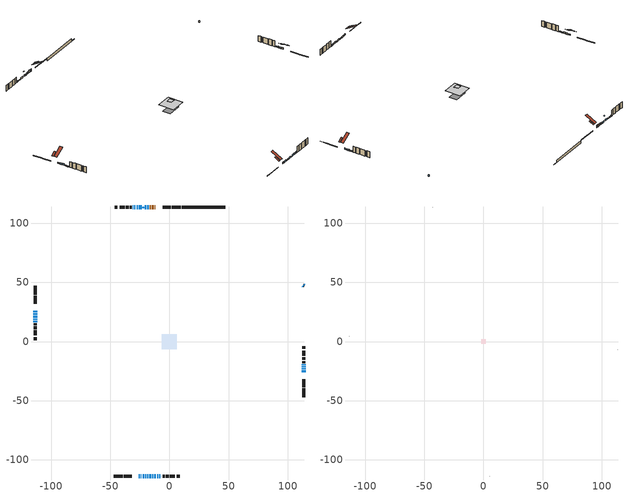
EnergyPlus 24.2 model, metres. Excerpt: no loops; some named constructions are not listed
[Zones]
conditioned space
 floor outside (Floor1 construction): -0.53,-0.53 -0.53,0.53 0.53,0.53 0.53,-0.53 z1.47
 floor outside (Floor2 construction): -0.5,-0.5 -0.5,0.5 0.5,0.5 0.5,-0.5 z1.47
 floor adiabatic (AdiabaticFloorConstruction): -6.34,-6.34 -6.34,6.34 6.34,6.34 6.34,-6.34 z3.91
 floor foundation (Slab1 construction): -5.9,-3.3 -5.9,3.3 5.9,3.3 5.9,-3.3 z-0.64
 wall outside (RimJoist1 construction): 9.35,113.71 1.93,113.71 / -47.1,-113.71 -39.68,-113.71 / -113.71,47.1 -113.71,39.68 / 113.71,-47.1 113.71,-39.68 z1.47:1.77
 wall outside (RimJoist2 construction): 1,113.71 -5.84,113.71 / -38.75,-113.71 -31.91,-113.71 / -113.71,38.75 -113.71,31.91 / 113.71,-38.75 113.71,-31.91 z1.47:1.77
 wall outside (AdiabaticWallConstruction 1): -11.94,113.71 -12.48,113.71 / -13.41,113.71 -14.89,113.71 / -15.82,113.71 -16.65,113.71 z1.47:3.5
 wall outside (AdiabaticWallConstruction): -25.81,-113.71 -25.09,-113.71 / -22.77,-113.71 -21.43,-113.71 / 113.71,-25.81 113.71,-24.29 / -19.67,113.71 -20.89,113.71 / -113.71,23.82 -113.71,22.6 / -16.91,-113.71 -15.48,-113.71 / -23.45,113.71 -25.93,113.71 / 113.71,-21.73 113.71,-21.13 / -12.73,-113.71 -11.47,-113.71 / -10.54,-113.71 -9.53,-113.71 / -8.6,-113.71 -7.93,-113.71 / -30.7,113.71 -30.89,113.71 / -7,-113.71 -6.79,-113.71 z1.47:2.69; -24.16,-113.71 -23.7,-113.71 z1.47:2.36; -17.57,113.71 -18.75,113.71 z1.47:2.77; -20.5,-113.71 -19.83,-113.71 z1.47:2.13; 113.71,-23.37 113.71,-22.65 z1.47:2.39; -113.71,25.81 -113.71,24.74 / -18.91,-113.71 -17.84,-113.71 z1.47:2.29; -113.71,21.67 -113.71,20.27 z1.47:2.79; 113.71,47.1 113.28,47.53 z1.47:2.82; -14.55,-113.71 -13.66,-113.71 z1.47:2.03; -113.71,19.34 -113.71,18.4 z1.47:2.16; -26.86,113.71 -27.83,113.71 z1.47:2.11; -113.71,17.48 -113.71,16.48 / -28.75,113.71 -29.77,113.71 z1.47:2.18; 113.71,-20.21 113.71,-19.19 z1.47:2.21
 wall outside (Wall1 construction): -31.82,113.71 -33.59,113.71 / -5.87,-113.71 -4.1,-113.71 / -113.71,15.55 -113.71,13.78 / 113.71,-18.26 113.71,-16.49 z1.47:6.35
 wall outside (Wall2 construction): -34.52,113.71 -36.96,113.71 / -3.17,-113.71 -0.72,-113.71 / -113.71,12.85 -113.71,10.41 / 113.71,-15.56 113.71,-13.11 z1.47:6.35
 wall outside (Wall3 construction): -37.89,113.71 -42.06,113.71 / 0.21,-113.71 4.37,-113.71 / -113.71,9.48 -113.71,5.31 / 113.71,-12.19 113.71,-8.02 z1.47:6.35
 wall outside (Wall5 construction): -43.96,113.71 -46.17,113.71 / 6.28,-113.71 8.49,-113.71 / -113.71,3.41 -113.71,1.2 / 113.71,-6.11 113.71,-3.91 z1.47:6.35
 wall foundation (FoundationWall1 construction): 10.28,113.71,-0.64 10.28,113.71,1.47 43.42,113.71,1.47 43.42,113.71,-0.47 47.1,113.71,-0.47 47.1,113.71,-0.64
 window (WindowConstruction): -25.81,-113.71 -25.09,-113.71 z1.47:2.69
 window (WindowConstruction 18): -24.16,-113.71 -23.7,-113.71 z1.47:2.36
 window (WindowConstruction 5): -17.57,113.71 -18.75,113.71 z1.47:2.77
 window (WindowConstruction 6): -22.77,-113.71 -21.43,-113.71 z1.47:2.69
 window (WindowConstruction 7): -20.5,-113.71 -19.84,-113.71 z1.47:2.13
 window (WindowConstruction 8): 113.71,-25.81 113.71,-24.29 z1.47:2.69
 window (WindowConstruction 9): 113.71,-23.36 113.71,-22.65 z1.47:2.38
 window (WindowConstruction 10): -113.71,25.81 -113.71,24.74 z1.47:2.28
 window (WindowConstruction 11): -18.91,-113.71 -17.84,-113.71 z1.47:2.28
 window (WindowConstruction 12): -19.67,113.71 -20.89,113.71 z1.47:2.69
 window (WindowConstruction 13): -113.71,23.81 -113.71,22.6 z1.47:2.69
 window (WindowConstruction 14): -16.91,-113.71 -15.48,-113.71 z1.47:2.69
 window (WindowConstruction 15): -113.71,21.67 -113.71,20.27 z1.47:2.79
 window (WindowConstruction 19): 113.71,47.1 113.28,47.53 z1.47:2.82
 window (WindowConstruction 20): -14.55,-113.71 -13.66,-113.71 z1.47:2.03
 window (WindowConstruction 21): -113.71,19.34 -113.71,18.4 z1.47:2.16
 window (WindowConstruction 1): -23.45,113.71 -25.93,113.71 z1.47:2.69
 window (WindowConstruction 22): -26.86,113.71 -27.82,113.71 z1.47:2.1
 window (WindowConstruction 23): -113.71,17.47 -113.71,16.48 z1.47:2.18
 window (WindowConstruction 24): 113.71,-21.73 113.71,-21.13 z1.47:2.69
 window (WindowConstruction 25): -28.75,113.71 -29.77,113.71 z1.47:2.18
 window (WindowConstruction 26): 113.71,-20.2 113.71,-19.19 z1.47:2.21
 window (WindowConstruction 2): -12.73,-113.71 -11.47,-113.71 z1.47:2.69
 window (WindowConstruction 3): -10.54,-113.71 -9.53,-113.71 z1.47:2.69
 window (WindowConstruction 4): -8.6,-113.71 -7.93,-113.71 z1.47:2.69
 window (WindowConstruction 16): -30.7,113.71 -30.89,113.71 z1.47:2.69
 window (WindowConstruction 17): -7,-113.71 -6.8,-113.71 z1.47:2.69
 door (Door): -11.94,113.71 -12.48,113.71 z1.47:3.5
 door (Door 1): -13.41,113.71 -14.89,113.71 z1.47:3.5
 door (Door 2): -15.82,113.71 -16.65,113.71 z1.47:3.5
 ceiling adiabatic (AdiabaticFloorConstruction): 6.34,-6.34 6.34,6.34 -6.34,6.34 -6.34,-6.34 z3.91
 roof outside (Roof2 construction): -11.01,113.71,6.35 -11.01,105.74,10.99 -8.7,105.74,10.99 -8.7,113.71,6.35; -26.74,-113.71,6.35 -26.74,-105.74,10.99 -29.04,-105.74,10.99 -29.04,-113.71,6.35; -113.71,26.74,6.35 -105.74,26.74,10.99 -105.74,29.04,10.99 -113.71,29.04,6.35; 113.71,-26.74,6.35 105.74,-26.74,10.99 105.74,-29.04,10.99 113.71,-29.04,6.35
 roof outside (AdiabaticRoofConstruction): -22.52,113.71,6.35 -22.52,113.11,6.7 -21.82,113.11,6.7 -21.82,113.71,6.35
 skylight (SkylightConstruction): -22.52,113.71,6.35 -22.52,113.11,6.7 -21.82,113.11,6.7 -21.82,113.71,6.35
attic - vented
 floor to conditioned space (Floor3 construction Reversed): -1.88,-1.88 -1.88,1.88 1.88,1.88 1.88,-1.88 z6.35
 wall outside (Wall4 construction): -42.99,113.71 -43.03,113.71 / 5.3,-113.71 5.35,-113.71 / -113.71,4.38 -113.71,4.34 / 113.71,-7.09 113.71,-7.04 z1.47:6.35
 roof outside (Roof1 construction): -7.78,113.71,6.35 -7.78,110.22,8.38 -6.77,110.22,8.38 -6.77,113.71,6.35; -29.97,-113.71,6.35 -29.97,-110.22,8.38 -30.98,-110.22,8.38 -30.98,-113.71,6.35; -113.71,29.97,6.35 -110.22,29.97,8.38 -110.22,30.98,8.38 -113.71,30.98,6.35; 113.71,-29.97,6.35 110.22,-29.97,8.38 110.22,-30.98,8.38 113.71,-30.98,6.35
[Schedule:Day:Interval]
general water use schedule day: No, 01:00, 0.315068, 03:00, 0.287671, 04:00, 0.342466, 05:00, 0.369863, 06:00, 0.520548, 07:00, 0.60274, 08:00, 0.534247, 10:00, 0.506849, 11:00, 0.465753, 14:00, 0.479452, 15:00, 0.534247, 16:00, 0.589041, 17:00, 0.69863, 18:00, 0.876712, 19:00, 0.890411, 20:00, 0.986301, 21:00, 1, 22:00, 0.863014, 23:00, 0.616438, 24:00, 0.465753
general water use schedule default day; clothes dryer exhaust 0 schedule default day; cooling season schedule day; cooling season schedule day 2; cooling season schedule default day; exterior lighting schedule default day; natural vent schedule default day: No, 24:00, 0
clothes dryer exhaust 0 schedule day: No, 01:00, 0.123457, 02:00, 0.0740741, 03:00, 0.0493827, 04:00, 0.0246914, 05:00, 0.0493827, 06:00, 0.0740741, 07:00, 0.197531, 08:00, 0.395062, 09:00, 0.592593, 10:00, 0.839506, 11:00, 0.962963, 12:00, 1, 13:00, 0.91358, 14:00, 0.82716, 15:00, 0.716049, 16:00, 0.753086, 17:00, 0.679012, 18:00, 0.666667, 20:00, 0.62963, 21:00, 0.641975, 22:00, 0.666667, 23:00, 0.54321, 24:00, 0.296296
cooling season schedule day 1: No, 24:00, 1
exterior lighting schedule day: No, 01:00, 0.566667, 03:00, 0.524167, 05:00, 0.495833, 06:00, 0.5525, 07:00, 0.623333, 08:00, 0.580833, 09:00, 0.439167, 10:00, 0.354167, 12:00, 0.34, 13:00, 0.354167, 14:00, 0.396667, 15:00, 0.425, 16:00, 0.495833, 17:00, 0.623333, 18:00, 0.793333, 19:00, 0.906667, 20:00, 0.963333, 21:00, 0.991667, 22:00, 0.920833, 23:00, 0.793333, 24:00, 0.665833
exterior lighting schedule day 1: No, 01:00, 0.528571, 03:00, 0.488929, 05:00, 0.4625, 06:00, 0.515357, 07:00, 0.581429, 08:00, 0.541786, 09:00, 0.409643, 10:00, 0.330357, 12:00, 0.317143, 13:00, 0.330357, 14:00, 0.37, 15:00, 0.396429, 16:00, 0.4625, 17:00, 0.581429, 18:00, 0.74, 19:00, 0.845714, 20:00, 0.898571, 21:00, 0.925, 22:00, 0.858929, 23:00, 0.74, 24:00, 0.621071
exterior lighting schedule day 10: No, 01:00, 0.552381, 03:00, 0.510952, 05:00, 0.483333, 06:00, 0.538571, 07:00, 0.607619, 08:00, 0.56619, 09:00, 0.428095, 10:00, 0.345238, 12:00, 0.331429, 13:00, 0.345238, 14:00, 0.386667, 15:00, 0.414286, 16:00, 0.483333, 17:00, 0.607619, 18:00, 0.773333, 19:00, 0.88381, 20:00, 0.939048, 21:00, 0.966667, 22:00, 0.897619, 23:00, 0.773333, 24:00, 0.649048
exterior lighting schedule day 11: No, 01:00, 0.571429, 03:00, 0.528571, 05:00, 0.5, 06:00, 0.557143, 07:00, 0.628571, 08:00, 0.585714, 09:00, 0.442857, 10:00, 0.357143, 12:00, 0.342857, 13:00, 0.357143, 14:00, 0.4, 15:00, 0.428571, 16:00, 0.5, 17:00, 0.628571, 18:00, 0.8, 19:00, 0.914286, 20:00, 0.971429, 21:00, 1, 22:00, 0.928571, 23:00, 0.8, 24:00, 0.671429
exterior lighting schedule day 2: No, 01:00, 0.485714, 03:00, 0.449286, 05:00, 0.425, 06:00, 0.473571, 07:00, 0.534286, 08:00, 0.497857, 09:00, 0.376429, 10:00, 0.303571, 12:00, 0.291429, 13:00, 0.303571, 14:00, 0.34, 15:00, 0.364286, 16:00, 0.425, 17:00, 0.534286, 18:00, 0.68, 19:00, 0.777143, 20:00, 0.825714, 21:00, 0.85, 22:00, 0.789286, 23:00, 0.68, 24:00, 0.570714
exterior lighting schedule day 3: No, 01:00, 0.442857, 03:00, 0.409643, 05:00, 0.3875, 06:00, 0.431786, 07:00, 0.487143, 08:00, 0.453929, 09:00, 0.343214, 10:00, 0.276786, 12:00, 0.265714, 13:00, 0.276786, 14:00, 0.31, 15:00, 0.332143, 16:00, 0.3875, 17:00, 0.487143, 18:00, 0.62, 19:00, 0.708571, 20:00, 0.752857, 21:00, 0.775, 22:00, 0.719643, 23:00, 0.62, 24:00, 0.520357
exterior lighting schedule day 4: No, 01:00, 0.4, 03:00, 0.37, 05:00, 0.35, 06:00, 0.39, 07:00, 0.44, 08:00, 0.41, 09:00, 0.31, 10:00, 0.25, 12:00, 0.24, 13:00, 0.25, 14:00, 0.28, 15:00, 0.3, 16:00, 0.35, 17:00, 0.44, 18:00, 0.56, 19:00, 0.64, 20:00, 0.68, 21:00, 0.7, 22:00, 0.65, 23:00, 0.56, 24:00, 0.47
exterior lighting schedule day 5: No, 01:00, 0.380952, 03:00, 0.352381, 05:00, 0.333333, 06:00, 0.371429, 07:00, 0.419048, 08:00, 0.390476, 09:00, 0.295238, 10:00, 0.238095, 12:00, 0.228571, 13:00, 0.238095, 14:00, 0.266667, 15:00, 0.285714, 16:00, 0.333333, 17:00, 0.419048, 18:00, 0.533333, 19:00, 0.609524, 20:00, 0.647619, 21:00, 0.666667, 22:00, 0.619048, 23:00, 0.533333, 24:00, 0.447619
exterior lighting schedule day 6: No, 01:00, 0.390476, 03:00, 0.36119, 05:00, 0.341667, 06:00, 0.380714, 07:00, 0.429524, 08:00, 0.400238, 09:00, 0.302619, 10:00, 0.244048, 12:00, 0.234286, 13:00, 0.244048, 14:00, 0.273333, 15:00, 0.292857, 16:00, 0.341667, 17:00, 0.429524, 18:00, 0.546667, 19:00, 0.624762, 20:00, 0.66381, 21:00, 0.683333, 22:00, 0.634524, 23:00, 0.546667, 24:00, 0.45881
exterior lighting schedule day 7: No, 01:00, 0.419048, 03:00, 0.387619, 05:00, 0.366667, 06:00, 0.408571, 07:00, 0.460952, 08:00, 0.429524, 09:00, 0.324762, 10:00, 0.261905, 12:00, 0.251429, 13:00, 0.261905, 14:00, 0.293333, 15:00, 0.314286, 16:00, 0.366667, 17:00, 0.460952, 18:00, 0.586667, 19:00, 0.670476, 20:00, 0.712381, 21:00, 0.733333, 22:00, 0.680952, 23:00, 0.586667, 24:00, 0.492381
exterior lighting schedule day 8: No, 01:00, 0.466667, 03:00, 0.431667, 05:00, 0.408333, 06:00, 0.455, 07:00, 0.513333, 08:00, 0.478333, 09:00, 0.361667, 10:00, 0.291667, 12:00, 0.28, 13:00, 0.291667, 14:00, 0.326667, 15:00, 0.35, 16:00, 0.408333, 17:00, 0.513333, 18:00, 0.653333, 19:00, 0.746667, 20:00, 0.793333, 21:00, 0.816667, 22:00, 0.758333, 23:00, 0.653333, 24:00, 0.548333
exterior lighting schedule day 9: No, 01:00, 0.509524, 03:00, 0.47131, 05:00, 0.445833, 06:00, 0.496786, 07:00, 0.560476, 08:00, 0.522262, 09:00, 0.394881, 10:00, 0.318452, 12:00, 0.305714, 13:00, 0.318452, 14:00, 0.356667, 15:00, 0.382143, 16:00, 0.445833, 17:00, 0.560476, 18:00, 0.713333, 19:00, 0.815238, 20:00, 0.86619, 21:00, 0.891667, 22:00, 0.827976, 23:00, 0.713333, 24:00, 0.59869
[Schedule:Week:Daily]
general water use schedule Week Rule - Jan1-Dec31: general water use schedule day, general water use schedule day, general water use schedule day, general water use schedule day, general water use schedule day, general water use schedule day, general water use schedule day, general water use schedule default day, general water use schedule default day, general water use schedule default day, general water use schedule default day, general water use schedule default day
clothes dryer exhaust 0 schedule Week Rule - Jan1-Dec31: clothes dryer exhaust 0 schedule day, clothes dryer exhaust 0 schedule day, clothes dryer exhaust 0 schedule day, clothes dryer exhaust 0 schedule day, clothes dryer exhaust 0 schedule day, clothes dryer exhaust 0 schedule day, clothes dryer exhaust 0 schedule day, clothes dryer exhaust 0 schedule default day, clothes dryer exhaust 0 schedule default day, clothes dryer exhaust 0 schedule default day, clothes dryer exhaust 0 schedule default day, clothes dryer exhaust 0 schedule default day
cooling season schedule Week Rule - Jan1-May26: cooling season schedule day, cooling season schedule day, cooling season schedule day, cooling season schedule day, cooling season schedule day, cooling season schedule day, cooling season schedule day, cooling season schedule default day, cooling season schedule default day, cooling season schedule default day, cooling season schedule default day, cooling season schedule default day
cooling season schedule Week Rule - May27-Jun2: cooling season schedule day, cooling season schedule day, cooling season schedule day, cooling season schedule day, cooling season schedule day, cooling season schedule day 1, cooling season schedule day 1, cooling season schedule default day, cooling season schedule default day, cooling season schedule default day, cooling season schedule default day, cooling season schedule default day
cooling season schedule Week Rule - Jun3-Aug25: cooling season schedule day 1, cooling season schedule day 1, cooling season schedule day 1, cooling season schedule day 1, cooling season schedule day 1, cooling season schedule day 1, cooling season schedule day 1, cooling season schedule default day, cooling season schedule default day, cooling season schedule default day, cooling season schedule default day, cooling season schedule default day
cooling season schedule Week Rule - Aug26-Sep1: cooling season schedule day 1, cooling season schedule day 1, cooling season schedule day 1, cooling season schedule day 1, cooling season schedule day 1, cooling season schedule day 1, cooling season schedule day 2, cooling season schedule default day, cooling season schedule default day, cooling season schedule default day, cooling season schedule default day, cooling season schedule default day
cooling season schedule Week Rule - Sep2-Dec31: cooling season schedule day 2, cooling season schedule day 2, cooling season schedule day 2, cooling season schedule day 2, cooling season schedule day 2, cooling season schedule day 2, cooling season schedule day 2, cooling season schedule default day, cooling season schedule default day, cooling season schedule default day, cooling season schedule default day, cooling season schedule default day
exterior lighting schedule Week Rule - Jan1-Jan27: exterior lighting schedule day, exterior lighting schedule day, exterior lighting schedule day, exterior lighting schedule day, exterior lighting schedule day, exterior lighting schedule day, exterior lighting schedule day, exterior lighting schedule default day, exterior lighting schedule default day, exterior lighting schedule default day, exterior lighting schedule default day, exterior lighting schedule default day
exterior lighting schedule Week Rule - Jan28-Feb3: exterior lighting schedule day, exterior lighting schedule day, exterior lighting schedule day, exterior lighting schedule day, exterior lighting schedule day 1, exterior lighting schedule day 1, exterior lighting schedule day 1, exterior lighting schedule default day, exterior lighting schedule default day, exterior lighting schedule default day, exterior lighting schedule default day, exterior lighting schedule default day
exterior lighting schedule Week Rule - Feb4-Feb24: exterior lighting schedule day 1, exterior lighting schedule day 1, exterior lighting schedule day 1, exterior lighting schedule day 1, exterior lighting schedule day 1, exterior lighting schedule day 1, exterior lighting schedule day 1, exterior lighting schedule default day, exterior lighting schedule default day, exterior lighting schedule default day, exterior lighting schedule default day, exterior lighting schedule default day
exterior lighting schedule Week Rule - Feb25-Mar3: exterior lighting schedule day 1, exterior lighting schedule day 1, exterior lighting schedule day 1, exterior lighting schedule day 1, exterior lighting schedule day 2, exterior lighting schedule day 2, exterior lighting schedule day 2, exterior lighting schedule default day, exterior lighting schedule default day, exterior lighting schedule default day, exterior lighting schedule default day, exterior lighting schedule default day
exterior lighting schedule Week Rule - Mar4-Mar31: exterior lighting schedule day 2, exterior lighting schedule day 2, exterior lighting schedule day 2, exterior lighting schedule day 2, exterior lighting schedule day 2, exterior lighting schedule day 2, exterior lighting schedule day 2, exterior lighting schedule default day, exterior lighting schedule default day, exterior lighting schedule default day, exterior lighting schedule default day, exterior lighting schedule default day
exterior lighting schedule Week Rule - Apr1-Apr28: exterior lighting schedule day 3, exterior lighting schedule day 3, exterior lighting schedule day 3, exterior lighting schedule day 3, exterior lighting schedule day 3, exterior lighting schedule day 3, exterior lighting schedule day 3, exterior lighting schedule default day, exterior lighting schedule default day, exterior lighting schedule default day, exterior lighting schedule default day, exterior lighting schedule default day
exterior lighting schedule Week Rule - Apr29-May5: exterior lighting schedule day 3, exterior lighting schedule day 3, exterior lighting schedule day 4, exterior lighting schedule day 4, exterior lighting schedule day 4, exterior lighting schedule day 4, exterior lighting schedule day 4, exterior lighting schedule default day, exterior lighting schedule default day, exterior lighting schedule default day, exterior lighting schedule default day, exterior lighting schedule default day
exterior lighting schedule Week Rule - May6-May26: exterior lighting schedule day 4, exterior lighting schedule day 4, exterior lighting schedule day 4, exterior lighting schedule day 4, exterior lighting schedule day 4, exterior lighting schedule day 4, exterior lighting schedule day 4, exterior lighting schedule default day, exterior lighting schedule default day, exterior lighting schedule default day, exterior lighting schedule default day, exterior lighting schedule default day
exterior lighting schedule Week Rule - May27-Jun2: exterior lighting schedule day 4, exterior lighting schedule day 4, exterior lighting schedule day 4, exterior lighting schedule day 4, exterior lighting schedule day 4, exterior lighting schedule day 5, exterior lighting schedule day 5, exterior lighting schedule default day, exterior lighting schedule default day, exterior lighting schedule default day, exterior lighting schedule default day, exterior lighting schedule default day
exterior lighting schedule Week Rule - Jun3-Jun30: exterior lighting schedule day 5, exterior lighting schedule day 5, exterior lighting schedule day 5, exterior lighting schedule day 5, exterior lighting schedule day 5, exterior lighting schedule day 5, exterior lighting schedule day 5, exterior lighting schedule default day, exterior lighting schedule default day, exterior lighting schedule default day, exterior lighting schedule default day, exterior lighting schedule default day
exterior lighting schedule Week Rule - Jul1-Jul28: exterior lighting schedule day 6, exterior lighting schedule day 6, exterior lighting schedule day 6, exterior lighting schedule day 6, exterior lighting schedule day 6, exterior lighting schedule day 6, exterior lighting schedule day 6, exterior lighting schedule default day, exterior lighting schedule default day, exterior lighting schedule default day, exterior lighting schedule default day, exterior lighting schedule default day
exterior lighting schedule Week Rule - Jul29-Aug4: exterior lighting schedule day 6, exterior lighting schedule day 6, exterior lighting schedule day 6, exterior lighting schedule day 7, exterior lighting schedule day 7, exterior lighting schedule day 7, exterior lighting schedule day 7, exterior lighting schedule default day, exterior lighting schedule default day, exterior lighting schedule default day, exterior lighting schedule default day, exterior lighting schedule default day
exterior lighting schedule Week Rule - Aug5-Aug25: exterior lighting schedule day 7, exterior lighting schedule day 7, exterior lighting schedule day 7, exterior lighting schedule day 7, exterior lighting schedule day 7, exterior lighting schedule day 7, exterior lighting schedule day 7, exterior lighting schedule default day, exterior lighting schedule default day, exterior lighting schedule default day, exterior lighting schedule default day, exterior lighting schedule default day
exterior lighting schedule Week Rule - Aug26-Sep1: exterior lighting schedule day 7, exterior lighting schedule day 7, exterior lighting schedule day 7, exterior lighting schedule day 7, exterior lighting schedule day 7, exterior lighting schedule day 7, exterior lighting schedule day 8, exterior lighting schedule default day, exterior lighting schedule default day, exterior lighting schedule default day, exterior lighting schedule default day, exterior lighting schedule default day
exterior lighting schedule Week Rule - Sep2-Sep29: exterior lighting schedule day 8, exterior lighting schedule day 8, exterior lighting schedule day 8, exterior lighting schedule day 8, exterior lighting schedule day 8, exterior lighting schedule day 8, exterior lighting schedule day 8, exterior lighting schedule default day, exterior lighting schedule default day, exterior lighting schedule default day, exterior lighting schedule default day, exterior lighting schedule default day
exterior lighting schedule Week Rule - Sep30-Oct6: exterior lighting schedule day 8, exterior lighting schedule day 9, exterior lighting schedule day 9, exterior lighting schedule day 9, exterior lighting schedule day 9, exterior lighting schedule day 9, exterior lighting schedule day 9, exterior lighting schedule default day, exterior lighting schedule default day, exterior lighting schedule default day, exterior lighting schedule default day, exterior lighting schedule default day
exterior lighting schedule Week Rule - Oct7-Oct27: exterior lighting schedule day 9, exterior lighting schedule day 9, exterior lighting schedule day 9, exterior lighting schedule day 9, exterior lighting schedule day 9, exterior lighting schedule day 9, exterior lighting schedule day 9, exterior lighting schedule default day, exterior lighting schedule default day, exterior lighting schedule default day, exterior lighting schedule default day, exterior lighting schedule default day
exterior lighting schedule Week Rule - Oct28-Nov3: exterior lighting schedule day 9, exterior lighting schedule day 9, exterior lighting schedule day 9, exterior lighting schedule day 9, exterior lighting schedule day 10, exterior lighting schedule day 10, exterior lighting schedule day 10, exterior lighting schedule default day, exterior lighting schedule default day, exterior lighting schedule default day, exterior lighting schedule default day, exterior lighting schedule default day
exterior lighting schedule Week Rule - Nov4-Nov24: exterior lighting schedule day 10, exterior lighting schedule day 10, exterior lighting schedule day 10, exterior lighting schedule day 10, exterior lighting schedule day 10, exterior lighting schedule day 10, exterior lighting schedule day 10, exterior lighting schedule default day, exterior lighting schedule default day, exterior lighting schedule default day, exterior lighting schedule default day, exterior lighting schedule default day
exterior lighting schedule Week Rule - Nov25-Dec1: exterior lighting schedule day 10, exterior lighting schedule day 10, exterior lighting schedule day 10, exterior lighting schedule day 10, exterior lighting schedule day 10, exterior lighting schedule day 10, exterior lighting schedule day 11, exterior lighting schedule default day, exterior lighting schedule default day, exterior lighting schedule default day, exterior lighting schedule default day, exterior lighting schedule default day
exterior lighting schedule Week Rule - Dec2-Dec31: exterior lighting schedule day 11, exterior lighting schedule day 11, exterior lighting schedule day 11, exterior lighting schedule day 11, exterior lighting schedule day 11, exterior lighting schedule day 11, exterior lighting schedule day 11, exterior lighting schedule default day, exterior lighting schedule default day, exterior lighting schedule default day, exterior lighting schedule default day, exterior lighting schedule default day
natural vent schedule Week Rule - Jan1-Dec31: natural vent schedule default day, natural vent schedule default day, natural vent schedule default day, natural vent schedule default day, natural vent schedule default day, natural vent schedule default day, natural vent schedule default day, natural vent schedule default day, natural vent schedule default day, natural vent schedule default day, natural vent schedule default day, natural vent schedule default day
[Schedule:Year]
clothes dryer exhaust 0 schedule: clothes dryer exhaust 0 schedule Week Rule - Jan1-Dec31, 1, 1, 12, 31
cooling season schedule: cooling season schedule Week Rule - Jan1-May26, 1, 1, 5, 26, cooling season schedule Week Rule - May27-Jun2, 5, 27, 6, 2, cooling season schedule Week Rule - Jun3-Aug25, 6, 3, 8, 25, cooling season schedule Week Rule - Aug26-Sep1, 8, 26, 9, 1, cooling season schedule Week Rule - Sep2-Dec31, 9, 2, 12, 31
natural vent schedule: natural vent schedule Week Rule - Jan1-Dec31, 1, 1, 12, 31
